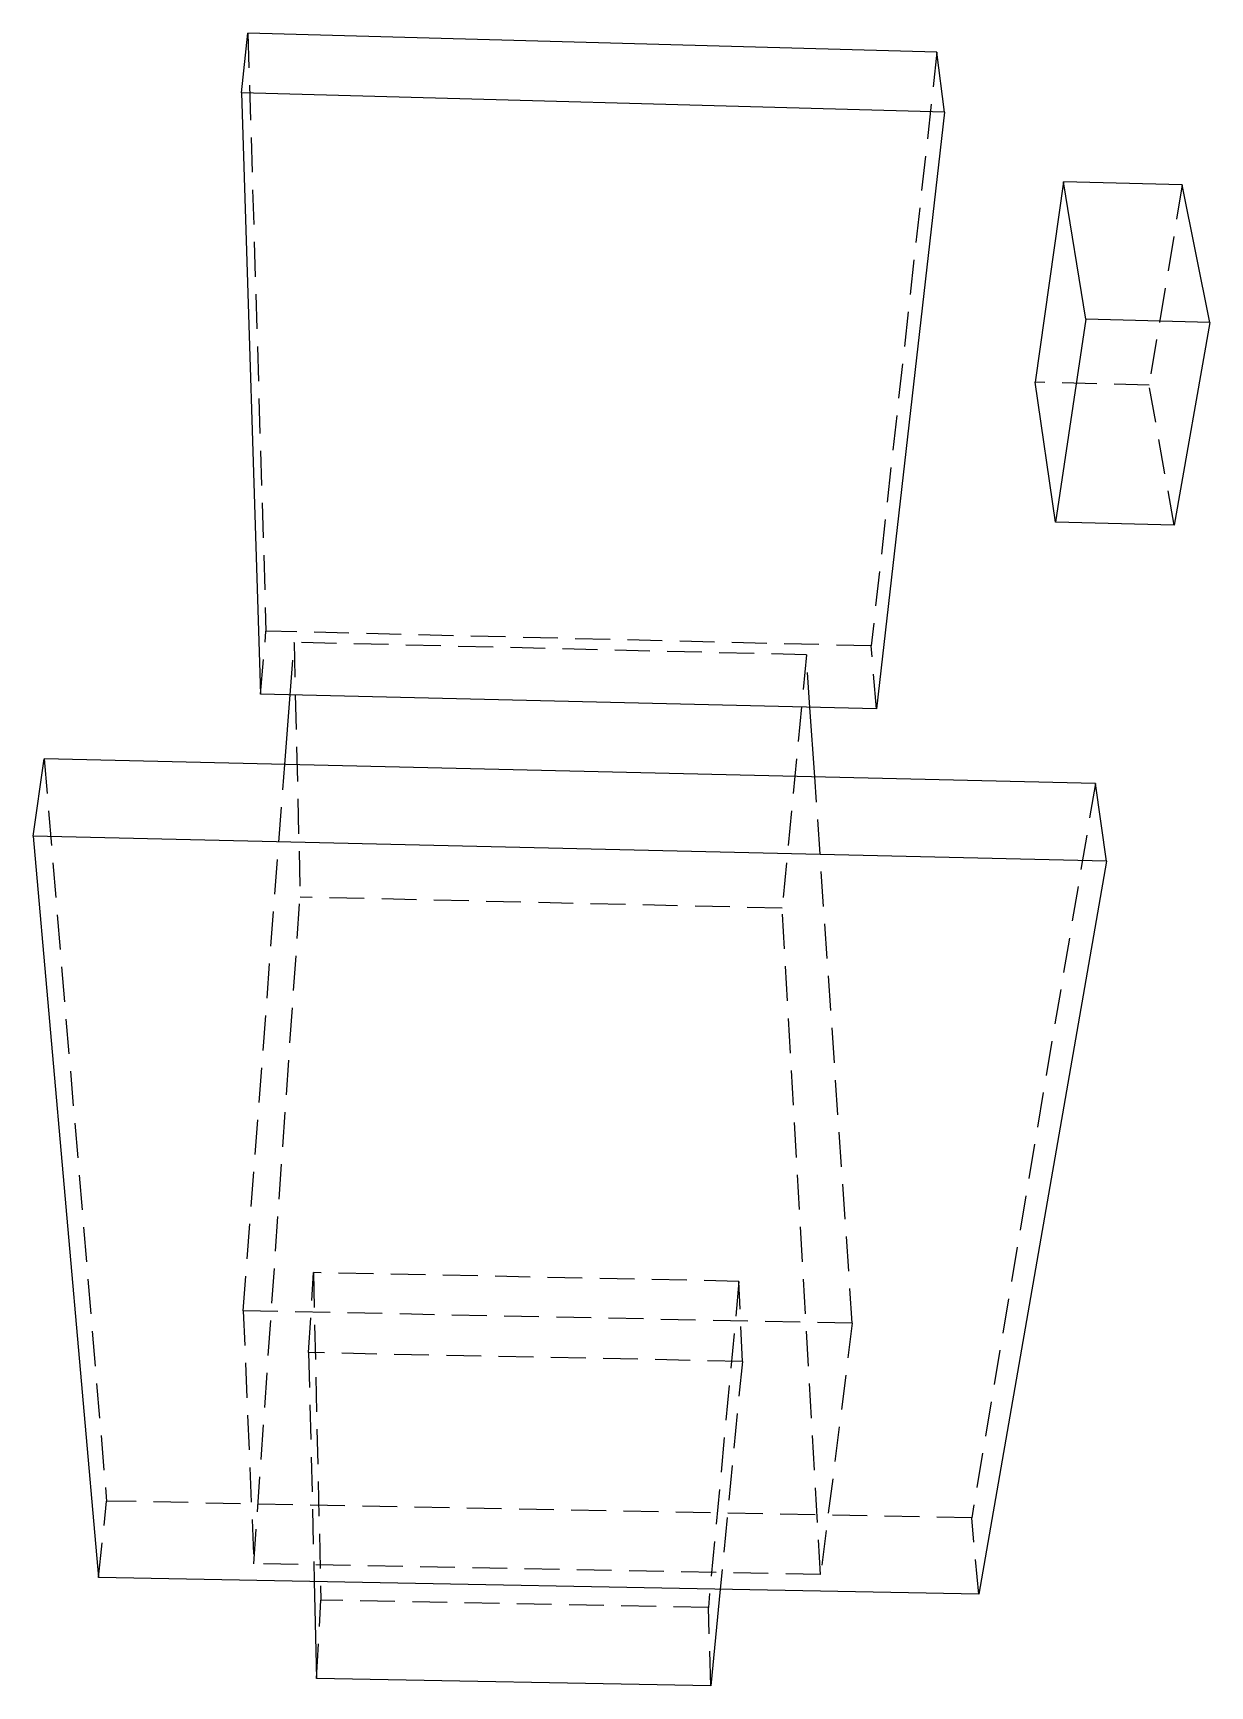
# Model space of a CAD drawing. Header units: millimetres. Extents: x -97 to 118, y -92 to 209.
import ezdxf

# ---------------------------------------------------------------- set-up
doc = ezdxf.new("R2010")
doc.units = ezdxf.units.MM
doc.linetypes.add('HIDDEN', pattern=[9.525, 6.35, -3.175])
doc.layers.add('hidden', color=7, linetype='HIDDEN')
doc.layers.add('visible', color=7, linetype='CONTINUOUS')

msp = doc.modelspace()

# ---------------------------------------------------------------- linework, layer by layer
at = {"layer": 'hidden'}
for p, q in [((-57.41, 209.03), (-54.11, 99.97)), ((68.23, 205.54), (56.24, 97.28)), ((112.96, 181.33), (106.92, 144.83)), ((106.92, 144.83), (86.15, 145.37)), ((111.49, 119.31), (106.92, 144.83)), ((-55.08, 88.48), (-54.11, 99.97)), ((56.24, 97.28), (-54.11, 99.97)), ((-49.72, 88.35), (-48.99, 97.93)), ((44.42, 95.65), (-48.99, 97.93)), ((-48.99, 97.93), (-47.89, 51.47)), ((57.24, 85.78), (56.24, 97.28)), ((44.42, 95.65), (39.99, 49.46)), ((45.08, 86.07), (44.42, 95.65)), ((-94.57, 76.7), (-83.18, -58.66)), ((-58.26, -23.96), (-50.68, 75.66)), ((52.8, -26.24), (45.95, 73.38)), ((97.12, 72.17), (74.57, -61.73)), ((-56.32, -70.1), (-47.89, 51.47)), ((39.99, 49.46), (-47.89, 51.47)), ((47.01, -72.07), (39.99, 49.46)), ((-46.33, -31.59), (-45.45, -16.99)), ((32.13, -18.6), (-45.45, -16.99)), ((-45.45, -16.99), (-44.11, -76.72)), ((32.13, -18.6), (26.55, -78.06)), ((32.75, -33.19), (32.13, -18.6)), ((52.8, -26.24), (-58.26, -23.96)), ((-58.26, -23.96), (-56.32, -70.1)), ((52.8, -26.24), (47.01, -72.07)), ((32.75, -33.19), (-46.33, -31.59)), ((-46.33, -31.59), (-45.31, -73.32)), ((32.75, -33.19), (28.73, -74.73)), ((-84.62, -72.58), (-83.18, -58.66)), ((74.57, -61.73), (-83.18, -58.66)), ((75.86, -75.63), (74.57, -61.73)), ((47.01, -72.07), (-56.32, -70.1)), ((-44.88, -91.04), (-44.11, -76.72)), ((26.55, -78.06), (-44.11, -76.72)), ((27.02, -92.37), (26.55, -78.06))]:
    msp.add_line(p, q, dxfattribs=at)
at = {"layer": 'visible'}
for p, q in [((-58.58, 198.14), (-57.41, 209.03)), ((68.23, 205.54), (-57.41, 209.03)), ((69.62, 194.62), (68.23, 205.54)), ((69.62, 194.62), (-58.58, 198.14)), ((-58.58, 198.14), (-55.08, 88.48)), ((69.62, 194.62), (57.24, 85.78)), ((91.28, 181.92), (86.15, 145.37)), ((112.96, 181.33), (91.28, 181.92)), ((95.37, 156.86), (91.28, 181.92)), ((118.01, 156.27), (112.96, 181.33)), ((95.37, 156.86), (89.84, 119.85)), ((118.01, 156.27), (95.37, 156.86)), ((118.01, 156.27), (111.49, 119.31)), ((89.84, 119.85), (86.15, 145.37)), ((111.49, 119.31), (89.84, 119.85)), ((57.24, 85.78), (-55.08, 88.48)), ((-50.68, 75.66), (-49.72, 88.35)), ((45.95, 73.38), (45.08, 86.07)), ((-96.58, 62.59), (-94.57, 76.7)), ((97.12, 72.17), (-94.57, 76.7)), ((99.16, 58.05), (97.12, 72.17)), ((99.16, 58.05), (-96.58, 62.59)), ((-96.58, 62.59), (-84.62, -72.58)), ((99.16, 58.05), (75.86, -75.63)), ((75.86, -75.63), (-84.62, -72.58)), ((-45.31, -73.32), (-44.88, -91.04)), ((28.73, -74.73), (27.02, -92.37)), ((27.02, -92.37), (-44.88, -91.04))]:
    msp.add_line(p, q, dxfattribs=at)

doc.saveas('drawing.dxf')
